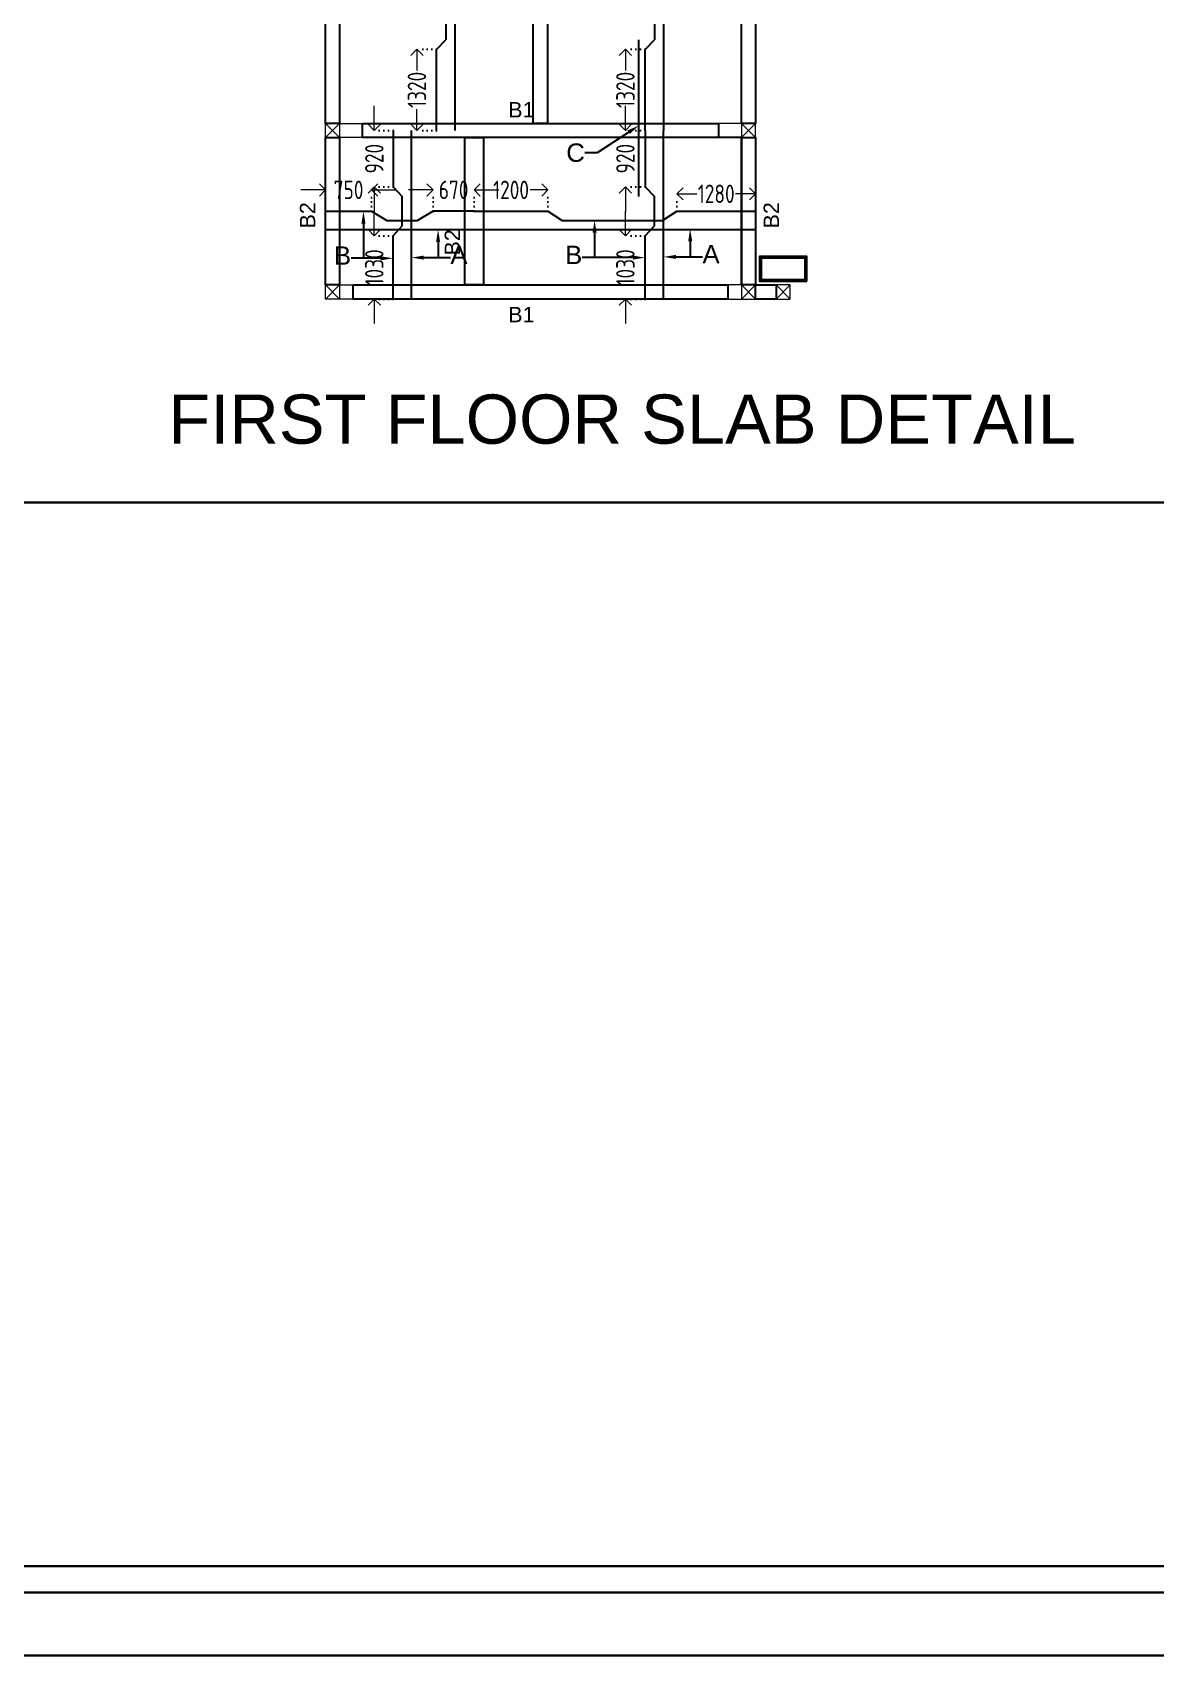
# Model space of a CAD drawing. Header units: inches. Extents: x -605 to 2991212, y -2872845 to 0.
# Drawn here: x 2819163 to 2837448, y -2153550 to -2127129 of the extents above; entities that cross this region are included whole.
import ezdxf
from ezdxf import colors
from ezdxf.entities.mleader import LeaderData, LeaderLine
from ezdxf.enums import TextEntityAlignment as Align
from ezdxf.math import Vec2, Vec3

# ---------------------------------------------------------------- set-up
doc = ezdxf.new("R2010")
doc.units = ezdxf.units.IN
doc.header["$LTSCALE"] = 600
doc.header["$MEASUREMENT"] = 0
doc.linetypes.add('DOT2', pattern=[0.125, 0, -0.125])
for name, color, linetype, lineweight in [('rDIMension', 1, 'Continuous', 18), ('rRCC 2', 40, 'Continuous', 15), ('rREINF 1', 1, 'Continuous', 25), ('rSHEET', 2, 'Continuous', 30)]:
    doc.layers.add(name, color=color, linetype=linetype, lineweight=lineweight)
doc.styles.add('DIM', font='geniso.shx', dxfattribs={"width": 0.85})
doc.styles.get("Standard").update_dxf_attribs({"font": 'arial.ttf'})
doc.dimstyles.new('ST-100', dxfattribs={"dimscale": 100, "dimtxt": 2.5, "dimasz": 2, "dimexe": 0.18, "dimexo": 0.0625, "dimgap": 0.2, "dimtad": 0, "dimdec": 0, "dimzin": 0, "dimdsep": 46, "dimtxsty": 'DIM', "dimblk": 'OPEN90', "dimcen": 0.09, "dimclrd": 256, "dimclrt": 7, "dimadec": 0, "dimazin": 0, "dimtfac": 1, "dimtdec": 0, "dimtofl": 0, "dimtmove": 0, "dimatfit": 3, "dimldrblk": 'OPEN90', "dimfxl": 1, "dimtolj": 1, "dimtzin": 0, "dimlwd": -1, "dimarcsym": 0})

# ---------------------------------------------------------------- blocks, each defined once
blk = doc.blocks.new('_Open90')
at = {"color": 0, "linetype": 'ByBlock', "lineweight": -2}
for p, q in [((0, 0), (-1, 0)), ((-0.5, 0.5), (0, 0)), ((0, 0), (-0.5, -0.5))]:
    blk.add_line(p, q, dxfattribs=at)
blk = doc.blocks.new('*D293')
at = {"layer": 'Defpoints', "color": 0, "linetype": 'ByBlock', "transparency": 16777216}
for p in [(2824729, -2128724), (2825034, -2128724), (2825034, -2129644)]:
    blk.add_point(p, dxfattribs=at)
at = {"layer": 'rDIMension', "transparency": 16777216}
for p, q in [((2824729, -2128524), (2824729, -2128324)), ((2824729, -2129844), (2824729, -2130044))]:
    blk.add_line(p, q, dxfattribs=at)
at = {"layer": 'rDIMension', "color": 0, "linetype": 'DOT2', "lineweight": -2, "transparency": 16777216}
for p, q in [((2825034, -2128724), (2824729, -2128724)), ((2825034, -2129644), (2824729, -2129644))]:
    blk.add_line(p, q, dxfattribs=at)
at = {"layer": 'rDIMension', "linetype": 'ByBlock', "transparency": 16777216, "xscale": 200, "yscale": 200, "zscale": 200}
for p, rotation in [((2824729, -2128724), 270), ((2824729, -2129644), 90)]:
    blk.add_blockref('_Open90', p, dxfattribs=dict(at, rotation=rotation))
at = {"layer": 'rDIMension', "color": 7, "linetype": 'ByBlock', "transparency": 16777216, "insert": (2824729, -2129184), "char_height": 300, "attachment_point": 5, "rotation": 90, "style": 'DIM'}
blk.add_mtext('\\A1;920', dxfattribs=at)
blk = doc.blocks.new('*D294')
at = {"layer": 'Defpoints', "color": 0, "linetype": 'ByBlock', "transparency": 16777216}
for p in [(2824729, -2130439), (2825034, -2130439), (2825034, -2131469)]:
    blk.add_point(p, dxfattribs=at)
at = {"layer": 'rDIMension', "transparency": 16777216}
for p, q in [((2824729, -2130239), (2824729, -2130039)), ((2824729, -2131669), (2824729, -2131869))]:
    blk.add_line(p, q, dxfattribs=at)
at = {"layer": 'rDIMension', "color": 0, "linetype": 'DOT2', "lineweight": -2, "transparency": 16777216}
for p, q in [((2825034, -2130439), (2824729, -2130439)), ((2825034, -2131469), (2824729, -2131469))]:
    blk.add_line(p, q, dxfattribs=at)
at = {"layer": 'rDIMension', "linetype": 'ByBlock', "transparency": 16777216, "xscale": 200, "yscale": 200, "zscale": 200}
for p, rotation in [((2824729, -2130439), 270), ((2824729, -2131469), 90)]:
    blk.add_blockref('_Open90', p, dxfattribs=dict(at, rotation=rotation))
at = {"layer": 'rDIMension', "color": 7, "linetype": 'ByBlock', "transparency": 16777216, "insert": (2824729, -2130954), "char_height": 300, "attachment_point": 5, "rotation": 90, "style": 'DIM'}
blk.add_mtext('\\A1;1030', dxfattribs=at)
blk = doc.blocks.new('*D295')
at = {"layer": 'Defpoints', "color": 0, "linetype": 'ByBlock', "transparency": 16777216}
for p in [(2828817, -2128724), (2829138, -2128724), (2829138, -2129644)]:
    blk.add_point(p, dxfattribs=at)
at = {"layer": 'rDIMension', "transparency": 16777216}
for p, q in [((2828817, -2128524), (2828817, -2128324)), ((2828817, -2129844), (2828817, -2130044))]:
    blk.add_line(p, q, dxfattribs=at)
at = {"layer": 'rDIMension', "color": 0, "linetype": 'DOT2', "lineweight": -2, "transparency": 16777216}
for p, q in [((2829138, -2128724), (2828817, -2128724)), ((2829138, -2129644), (2828817, -2129644))]:
    blk.add_line(p, q, dxfattribs=at)
at = {"layer": 'rDIMension', "linetype": 'ByBlock', "transparency": 16777216, "xscale": 200, "yscale": 200, "zscale": 200}
for p, rotation in [((2828817, -2128724), 270), ((2828817, -2129644), 90)]:
    blk.add_blockref('_Open90', p, dxfattribs=dict(at, rotation=rotation))
at = {"layer": 'rDIMension', "color": 7, "linetype": 'ByBlock', "transparency": 16777216, "insert": (2828817, -2129184), "char_height": 300, "attachment_point": 5, "rotation": 90, "style": 'DIM'}
blk.add_mtext('\\A1;920', dxfattribs=at)
blk = doc.blocks.new('*D266')
at = {"layer": 'Defpoints', "color": 0, "linetype": 'ByBlock', "transparency": 16777216}
for p in [(2828817, -2130439), (2829138, -2130439), (2829138, -2131469)]:
    blk.add_point(p, dxfattribs=at)
at = {"layer": 'rDIMension', "transparency": 16777216}
for p, q in [((2828817, -2130239), (2828817, -2130039)), ((2828817, -2131669), (2828817, -2131869))]:
    blk.add_line(p, q, dxfattribs=at)
at = {"layer": 'rDIMension', "color": 0, "linetype": 'DOT2', "lineweight": -2, "transparency": 16777216}
for p, q in [((2829138, -2130439), (2828817, -2130439)), ((2829138, -2131469), (2828817, -2131469))]:
    blk.add_line(p, q, dxfattribs=at)
at = {"layer": 'rDIMension', "linetype": 'ByBlock', "transparency": 16777216, "xscale": 200, "yscale": 200, "zscale": 200}
for p, rotation in [((2828817, -2130439), 270), ((2828817, -2131469), 90)]:
    blk.add_blockref('_Open90', p, dxfattribs=dict(at, rotation=rotation))
at = {"layer": 'rDIMension', "color": 7, "linetype": 'ByBlock', "transparency": 16777216, "insert": (2828817, -2130954), "char_height": 300, "attachment_point": 5, "rotation": 90, "style": 'DIM'}
blk.add_mtext('\\A1;1030', dxfattribs=at)
blk = doc.blocks.new('*D267')
at = {"layer": 'Defpoints', "color": 0, "linetype": 'ByBlock', "transparency": 16777216}
for p in [(2823935, -2129692), (2823935, -2130039), (2824685, -2130039)]:
    blk.add_point(p, dxfattribs=at)
at = {"layer": 'rDIMension', "transparency": 16777216}
for p, q in [((2823735, -2129692), (2823535, -2129692)), ((2824885, -2129692), (2825085, -2129692))]:
    blk.add_line(p, q, dxfattribs=at)
at = {"layer": 'rDIMension', "color": 0, "linetype": 'DOT2', "lineweight": -2, "transparency": 16777216}
for p, q in [((2823935, -2130039), (2823935, -2129692)), ((2824685, -2130039), (2824685, -2129692))]:
    blk.add_line(p, q, dxfattribs=at)
at = {"layer": 'rDIMension', "linetype": 'ByBlock', "transparency": 16777216, "xscale": 200, "yscale": 200, "zscale": 200}
blk.add_blockref('_Open90', (2823935, -2129692), dxfattribs=at)
at = {"layer": 'rDIMension', "linetype": 'ByBlock', "transparency": 16777216, "xscale": 200, "yscale": 200, "zscale": 200, "rotation": 180}
blk.add_blockref('_Open90', (2824685, -2129692), dxfattribs=at)
at = {"layer": 'rDIMension', "color": 7, "linetype": 'ByBlock', "transparency": 16777216, "insert": (2824310, -2129692), "char_height": 300, "attachment_point": 5, "style": 'DIM'}
blk.add_mtext('\\A1;750', dxfattribs=at)
blk = doc.blocks.new('*D268')
at = {"layer": 'Defpoints', "color": 0, "linetype": 'ByBlock', "transparency": 16777216}
for p in [(2826355, -2129692), (2825685, -2130039), (2826355, -2130039)]:
    blk.add_point(p, dxfattribs=at)
at = {"layer": 'rDIMension', "transparency": 16777216}
for p, q in [((2825485, -2129692), (2825285, -2129692)), ((2826555, -2129692), (2826755, -2129692))]:
    blk.add_line(p, q, dxfattribs=at)
at = {"layer": 'rDIMension', "color": 0, "linetype": 'DOT2', "lineweight": -2, "transparency": 16777216}
for p, q in [((2825685, -2130039), (2825685, -2129692)), ((2826355, -2130039), (2826355, -2129692))]:
    blk.add_line(p, q, dxfattribs=at)
at = {"layer": 'rDIMension', "linetype": 'ByBlock', "transparency": 16777216, "xscale": 200, "yscale": 200, "zscale": 200}
blk.add_blockref('_Open90', (2825685, -2129692), dxfattribs=at)
at = {"layer": 'rDIMension', "linetype": 'ByBlock', "transparency": 16777216, "xscale": 200, "yscale": 200, "zscale": 200, "rotation": 180}
blk.add_blockref('_Open90', (2826355, -2129692), dxfattribs=at)
at = {"layer": 'rDIMension', "color": 7, "linetype": 'ByBlock', "transparency": 16777216, "insert": (2826020, -2129692), "char_height": 300, "attachment_point": 5, "style": 'DIM'}
blk.add_mtext('\\A1;670', dxfattribs=at)
blk = doc.blocks.new('*D296')
at = {"layer": 'Defpoints', "color": 0, "linetype": 'ByBlock', "transparency": 16777216}
for p in [(2830935, -2129756), (2829655, -2130039), (2830935, -2130039)]:
    blk.add_point(p, dxfattribs=at)
at = {"layer": 'rDIMension', "color": 0, "linetype": 'DOT2', "lineweight": -2, "transparency": 16777216}
for p, q in [((2829655, -2130039), (2829655, -2129756)), ((2830935, -2130039), (2830935, -2129756))]:
    blk.add_line(p, q, dxfattribs=at)
at = {"layer": 'rDIMension', "transparency": 16777216}
for p, q in [((2829855, -2129756), (2829981, -2129756)), ((2830735, -2129756), (2830608, -2129756))]:
    blk.add_line(p, q, dxfattribs=at)
at = {"layer": 'rDIMension', "linetype": 'ByBlock', "transparency": 16777216, "xscale": 200, "yscale": 200, "zscale": 200, "rotation": 180}
blk.add_blockref('_Open90', (2829655, -2129756), dxfattribs=at)
at = {"layer": 'rDIMension', "linetype": 'ByBlock', "transparency": 16777216, "xscale": 200, "yscale": 200, "zscale": 200}
blk.add_blockref('_Open90', (2830935, -2129756), dxfattribs=at)
at = {"layer": 'rDIMension', "color": 7, "linetype": 'ByBlock', "transparency": 16777216, "insert": (2830295, -2129756), "char_height": 300, "attachment_point": 5, "style": 'DIM'}
blk.add_mtext('\\A1;1280', dxfattribs=at)
blk = doc.blocks.new('*D297')
at = {"layer": 'Defpoints', "color": 0, "linetype": 'ByBlock', "transparency": 16777216}
for p in [(2826355, -2129692), (2826355, -2130039), (2827555, -2130039)]:
    blk.add_point(p, dxfattribs=at)
at = {"layer": 'rDIMension', "color": 0, "linetype": 'DOT2', "lineweight": -2, "transparency": 16777216}
for p, q in [((2826355, -2130039), (2826355, -2129692)), ((2827555, -2130039), (2827555, -2129692))]:
    blk.add_line(p, q, dxfattribs=at)
at = {"layer": 'rDIMension', "transparency": 16777216}
for p, q in [((2826555, -2129692), (2826641, -2129692)), ((2827355, -2129692), (2827268, -2129692))]:
    blk.add_line(p, q, dxfattribs=at)
at = {"layer": 'rDIMension', "linetype": 'ByBlock', "transparency": 16777216, "xscale": 200, "yscale": 200, "zscale": 200, "rotation": 180}
blk.add_blockref('_Open90', (2826355, -2129692), dxfattribs=at)
at = {"layer": 'rDIMension', "linetype": 'ByBlock', "transparency": 16777216, "xscale": 200, "yscale": 200, "zscale": 200}
blk.add_blockref('_Open90', (2827555, -2129692), dxfattribs=at)
at = {"layer": 'rDIMension', "color": 7, "linetype": 'ByBlock', "transparency": 16777216, "insert": (2826955, -2129692), "char_height": 300, "attachment_point": 5, "style": 'DIM'}
blk.add_mtext('\\A1;1200', dxfattribs=at)
blk = doc.blocks.new('*D308')
at = {"layer": 'Defpoints', "color": 0, "linetype": 'ByBlock', "transparency": 16777216}
for p in [(2825742, -2127404), (2825422, -2128724), (2825742, -2128724)]:
    blk.add_point(p, dxfattribs=at)
at = {"layer": 'rDIMension', "color": 0, "linetype": 'DOT2', "lineweight": -2, "transparency": 16777216}
for p, q in [((2825742, -2127404), (2825422, -2127404)), ((2825742, -2128724), (2825422, -2128724))]:
    blk.add_line(p, q, dxfattribs=at)
at = {"layer": 'rDIMension', "transparency": 16777216}
for p, q in [((2825422, -2127604), (2825422, -2127751)), ((2825422, -2128524), (2825422, -2128378))]:
    blk.add_line(p, q, dxfattribs=at)
at = {"layer": 'rDIMension', "linetype": 'ByBlock', "transparency": 16777216, "xscale": 200, "yscale": 200, "zscale": 200}
for p, rotation in [((2825422, -2127404), 90), ((2825422, -2128724), 270)]:
    blk.add_blockref('_Open90', p, dxfattribs=dict(at, rotation=rotation))
at = {"layer": 'rDIMension', "color": 7, "linetype": 'ByBlock', "transparency": 16777216, "insert": (2825422, -2128064), "char_height": 300, "attachment_point": 5, "rotation": 90, "style": 'DIM'}
blk.add_mtext('\\A1;1320', dxfattribs=at)
blk = doc.blocks.new('*D316')
at = {"layer": 'Defpoints', "color": 0, "linetype": 'ByBlock', "transparency": 16777216}
for p in [(2829138, -2127404), (2828817, -2128724), (2829138, -2128724)]:
    blk.add_point(p, dxfattribs=at)
at = {"layer": 'rDIMension', "color": 0, "linetype": 'DOT2', "lineweight": -2, "transparency": 16777216}
for p, q in [((2829138, -2127404), (2828817, -2127404)), ((2829138, -2128724), (2828817, -2128724))]:
    blk.add_line(p, q, dxfattribs=at)
at = {"layer": 'rDIMension', "transparency": 16777216}
for p, q in [((2828817, -2127604), (2828817, -2127751)), ((2828817, -2128524), (2828817, -2128378))]:
    blk.add_line(p, q, dxfattribs=at)
at = {"layer": 'rDIMension', "linetype": 'ByBlock', "transparency": 16777216, "xscale": 200, "yscale": 200, "zscale": 200}
for p, rotation in [((2828817, -2127404), 90), ((2828817, -2128724), 270)]:
    blk.add_blockref('_Open90', p, dxfattribs=dict(at, rotation=rotation))
at = {"layer": 'rDIMension', "color": 7, "linetype": 'ByBlock', "transparency": 16777216, "insert": (2828817, -2128064), "char_height": 300, "attachment_point": 5, "rotation": 90, "style": 'DIM'}
blk.add_mtext('\\A1;1320', dxfattribs=at)

msp = doc.modelspace()

# ---------------------------------------------------------------- linework, layer by layer
at = {"color": 8, "linetype": 'ByBlock'}
for q in [(2826204.7, -2128839.4), (2830704.7, -2131239.4)]:
    msp.add_line((2830704.7, -2128839.4), q, dxfattribs=at)
at = {"color": 4, "linetype": 'ByBlock'}
for points in [[(2826042.2, -2123706.9), (2826042.2, -2128724.4)], [(2829438, -2123706.9), (2829438, -2128724.4)], [(2825892.2, -2125180.3), (2825892.2, -2127251)], [(2829288, -2125180.3), (2829288, -2127251)], [(2825742.2, -2128724.4), (2825742.2, -2127404.4), (2825892.2, -2127251)], [(2829038, -2129799.1), (2829038, -2127251)], [(2829138, -2128724.4), (2829138, -2127404.4), (2829288, -2127251)], [(2825033.9, -2128724.4), (2825033.9, -2129644.4), (2825183.9, -2129799.1)], [(2825333.9, -2131469.4), (2825333.9, -2128724.4)], [(2829138, -2128724.4), (2829138, -2129644.4), (2829288, -2129799.1)], [(2829438, -2131469.4), (2829438, -2128724.4)], [(2823934.7, -2130039.4), (2824684.7, -2130039.4), (2824935.4, -2130189.4)], [(2825183.9, -2130279.6), (2825183.9, -2129799.1)], [(2825183.9, -2130279.6), (2825183.9, -2129799.1)], [(2826354.7, -2130039.4), (2825684.7, -2130039.4), (2825434, -2130189.4)], [(2826354.7, -2130039.4), (2827554.7, -2130039.4), (2827789, -2130189.4), (2829420.4, -2130189.4), (2829654.7, -2130039.4), (2830934.7, -2130039.4)], [(2829288, -2130279.6), (2829288, -2129799.1)], [(2829288, -2130279.6), (2829288, -2129799.1)], [(2824935.4, -2130189.4), (2825434, -2130189.4)], [(2825033.9, -2131469.4), (2825033.9, -2130439.4), (2825183.9, -2130279.6)], [(2829138, -2131469.4), (2829138, -2130439.4), (2829288, -2130279.6)], [(2823934.7, -2130339.4), (2826354.7, -2130339.4)], [(2826354.7, -2130339.4), (2830934.7, -2130339.4)]]:
    msp.add_lwpolyline(points, dxfattribs=at)
at = {"color": 1, "linetype": 'ByBlock'}
for points in [[(2824164.7, -2128609.4), (2823934.7, -2128609.4), (2823934.7, -2123821.9), (2824164.7, -2123821.9)], [(2827547.5, -2128609.4), (2827317.5, -2128609.4), (2827317.5, -2123821.9), (2827547.5, -2123821.9)], [(2830704.7, -2123821.9), (2830934.7, -2123821.9), (2830934.7, -2128609.4), (2830704.7, -2128609.4)], [(2824534.7, -2128609.4), (2830334.7, -2128609.4), (2830334.7, -2128839.4), (2824534.7, -2128839.4)], [(2824164.7, -2131239.4), (2823934.7, -2131239.4), (2823934.7, -2128839.4), (2824164.7, -2128839.4)], [(2826204.7, -2128839.4), (2826504.7, -2128839.4), (2826504.7, -2131239.4), (2826204.7, -2131239.4)], [(2830704.7, -2128839.4), (2830934.7, -2128839.4), (2830934.7, -2131239.4), (2830704.7, -2131239.4)], [(2824384.7, -2131239.4), (2830484.7, -2131239.4), (2830484.7, -2131469.4), (2824384.7, -2131469.4)], [(2830934.7, -2131239.4), (2831269.7, -2131239.4), (2831269.7, -2131469.4), (2830934.7, -2131469.4)]]:
    msp.add_lwpolyline(points, close=True, dxfattribs=at)
at = {"color": 6, "linetype": 'ByBlock'}
msp.add_lwpolyline([(2831769.7, -2131176.9), (2831769.7, -2130776.9), (2830999.7, -2130776.9), (2830999.7, -2131176.9)], close=True, dxfattribs=at)
at = {"color": 3, "linetype": 'ByBlock'}
msp.add_lwpolyline([(2831744.7, -2131151.9), (2831744.7, -2130801.9), (2831024.7, -2130801.9), (2831024.7, -2131151.9)], close=True, dxfattribs=at)
at = {"layer": 'rRCC 2', "color": 6}
for p, q in [((2823934.7, -2128609.4), (2824164.7, -2128839.4)), ((2823934.7, -2128839.4), (2824164.7, -2128609.4)), ((2830934.7, -2128609.4), (2830704.7, -2128839.4)), ((2830934.7, -2128839.4), (2830704.7, -2128609.4)), ((2823934.7, -2131239.4), (2824164.7, -2131469.4)), ((2823934.7, -2131469.4), (2824164.7, -2131239.4)), ((2830934.7, -2131239.4), (2830704.7, -2131469.4)), ((2830934.7, -2131469.4), (2830704.7, -2131239.4)), ((2831499.7, -2131239.4), (2831269.7, -2131469.4)), ((2831499.7, -2131469.4), (2831269.7, -2131239.4))]:
    msp.add_line(p, q, dxfattribs=at)
for points in [[(2823934.7, -2128839.4), (2823934.7, -2128609.4), (2824534.7, -2128609.4), (2824534.7, -2128839.4)], [(2823934.7, -2128609.4), (2824164.7, -2128609.4), (2824164.7, -2128839.4), (2823934.7, -2128839.4)], [(2830934.7, -2128839.4), (2830934.7, -2128609.4), (2830334.7, -2128609.4), (2830334.7, -2128839.4)], [(2830934.7, -2128609.4), (2830704.7, -2128609.4), (2830704.7, -2128839.4), (2830934.7, -2128839.4)], [(2823934.7, -2131469.4), (2823934.7, -2131239.4), (2824384.7, -2131239.4), (2824384.7, -2131469.4)], [(2823934.7, -2131239.4), (2824164.7, -2131239.4), (2824164.7, -2131469.4), (2823934.7, -2131469.4)], [(2830934.7, -2131469.4), (2830934.7, -2131239.4), (2830484.7, -2131239.4), (2830484.7, -2131469.4)], [(2830934.7, -2131239.4), (2830704.7, -2131239.4), (2830704.7, -2131469.4), (2830934.7, -2131469.4)], [(2831499.7, -2131239.4), (2831269.7, -2131239.4), (2831269.7, -2131469.4), (2831499.7, -2131469.4)]]:
    msp.add_lwpolyline(points, close=True, dxfattribs=at)
at = {"layer": 'rSHEET'}
msp.add_lwpolyline([(2877048.1, -2153550.4), (2877048.1, -2045824.8), (2800878.4, -2045824.8), (2800878.4, -2153550.4)], close=True, dxfattribs=at)
for points in [[(2876024.1, -2151755), (2876024.1, -2047620.3, 0.4142136), (2875254.6, -2046850.8), (2802671.9, -2046850.8, 0.4142136), (2801902.5, -2047620.3), (2801902.5, -2151755, 0.4142136), (2802671.9, -2152524.4), (2875254.6, -2152524.4, 0.4142136)], [(2802324.9, -2134780.7), (2861186.6, -2134780.7), (2861186.6, -2150884, -0.4142136), (2859977.6, -2152093), (2803533.9, -2152093, -0.4142136), (2802324.9, -2150884)]]:
    msp.add_lwpolyline(points, format="xyb", close=True, dxfattribs=at)

# ---------------------------------------------------------------- texts
at = {"layer": 'rRCC 2'}
for s, height, p in [('B1', 250, (2827123.4, -2128388)), ('B1', 250, (2827123.4, -2131721.5)), ('FIRST FLOOR SLAB DETAIL', 800, (2828763.5, -2133423.1))]:
    msp.add_text(s, height=height, dxfattribs=at).set_placement(p, align=Align.MIDDLE_CENTER)
for p in [(2823642, -2130105.6), (2831192.4, -2130105.6), (2825999.8, -2130546.3)]:
    msp.add_text('B2', height=250, rotation=90, dxfattribs=at).set_placement(p, align=Align.MIDDLE_CENTER)

# ---------------------------------------------------------------- dimensions: what is measured, and where the dimension line sits
at = {"layer": 'rDIMension', "color": 1, "linetype": 'ByBlock'}
for base, p1, p2, picture, middle in [((2825421.5, -2128724.4), (2825742.2, -2127404.4), (2825742.2, -2128724.4), '*D308', (2825421.5, -2128064.4)), ((2828817.3, -2128724.4), (2829138, -2127404.4), (2829138, -2128724.4), '*D316', (2828817.3, -2128064.4)), ((2824729, -2128724.4), (2825033.9, -2129644.4), (2825033.9, -2128724.4), '*D293', (2824729, -2129184.4)), ((2828817.3, -2128724.4), (2829138, -2129644.4), (2829138, -2128724.4), '*D295', (2828817.3, -2129184.4)), ((2824729, -2130439.4), (2825033.9, -2131469.4), (2825033.9, -2130439.4), '*D294', (2824729, -2130954.4)), ((2828817.3, -2130439.4), (2829138, -2131469.4), (2829138, -2130439.4), '*D266', (2828817.3, -2130954.4))]:
    dim = msp.add_linear_dim(base=base, p1=p1, p2=p2, angle=90, dimstyle='ST-100', override={"dimtxt": 3, "dimexe": 0, "dimexo": 0, "dimtmove": 1, "dimfxl": 1.25, "dimtfillclr": 256, "dimarcsym": 2}, dxfattribs=at)
    dim.commit()
    dim.dimension.update_dxf_attribs({"geometry": picture, "text_midpoint": middle})
for base, p1, p2, picture, middle in [((2823934.7, -2129692.3), (2824684.7, -2130039.4), (2823934.7, -2130039.4), '*D267', (2824309.7, -2129692.3)), ((2826354.7, -2129692.3), (2825684.7, -2130039.4), (2826354.7, -2130039.4), '*D268', (2826019.7, -2129692.3)), ((2826354.7, -2129692.3), (2827554.7, -2130039.4), (2826354.7, -2130039.4), '*D297', (2826954.7, -2129692.3)), ((2830934.7, -2129755.8), (2829654.7, -2130039.4), (2830934.7, -2130039.4), '*D296', (2830294.7, -2129755.8))]:
    dim = msp.add_linear_dim(base=base, p1=p1, p2=p2, dimstyle='ST-100', override={"dimtxt": 3, "dimexe": 0, "dimexo": 0, "dimtmove": 1, "dimfxl": 1.25, "dimtfillclr": 256, "dimarcsym": 2}, dxfattribs=at)
    dim.commit()
    dim.dimension.update_dxf_attribs({"geometry": picture, "text_midpoint": middle})

# ---------------------------------------------------------------- leaders
at = {"layer": 'rREINF 1', "color": 3, "linetype": 'ByBlock'}
ml = msp.add_multileader_mtext('Standard', dxfattribs=at)
ml.set_content('C', color=3)
ml.set_leader_properties()
ml.build(insert=Vec2(0, 0))
ml.multileader.update_dxf_attribs({"text_top_attachment_type": 0, "text_bottom_attachment_type": 0, "dogleg_length": 200, "arrow_head_size": 200})
ctx = ml.context
ctx.base_point, ctx.char_height, ctx.arrow_head_size, ctx.landing_gap_size, ctx.plane_origin = Vec3(2827891.2, -2129088.3), 300, 200, 0.09, Vec3(2828787.5, -2128685.8)
ctx.text_align_type = 2
notes = []
notes.append((ctx, [(1, (1, 1, 0), (2828356.6, -2129088.3), (-1, 0), 200, [(0, [(2829038, -2128643.8)], 256, [])])]))
ctx.mtext.insert, ctx.mtext.alignment, ctx.mtext.flow_direction = Vec3(2828156.6, -2128935.8), 3, 5
ml = msp.add_multileader_mtext('Standard', dxfattribs=at)
ml.set_content('B', color=3)
ml.set_leader_properties()
ml.build(insert=Vec2(0, 0))
ml.multileader.update_dxf_attribs({"text_top_attachment_type": 0, "text_bottom_attachment_type": 0, "dogleg_length": 200, "arrow_head_size": 200})
ctx = ml.context
ctx.base_point, ctx.char_height, ctx.arrow_head_size, ctx.landing_gap_size, ctx.plane_origin = Vec3(2824125, -2130805.7), 300, 200, 0.09, Vec3(2824585.9, -2130212.5)
ctx.text_align_type = 2
notes.append((ctx, [(0, (1, 1, 0), (2824551.8, -2130805.7), (-1, 0), 200, [(0, [(2824551.8, -2130039.4)], 256, [])])]))
ctx.mtext.insert, ctx.mtext.alignment, ctx.mtext.flow_direction = Vec3(2824351.7, -2130611.3), 3, 5
ml = msp.add_multileader_mtext('Standard', dxfattribs=at)
ml.set_content('B', color=3)
ml.set_leader_properties()
ml.build(insert=Vec2(0, 0))
ml.multileader.update_dxf_attribs({"text_top_attachment_type": 0, "text_bottom_attachment_type": 0, "dogleg_length": 200, "arrow_head_size": 200})
ctx = ml.context
ctx.base_point, ctx.char_height, ctx.arrow_head_size, ctx.landing_gap_size, ctx.plane_origin = Vec3(2827888.4, -2130794.4), 300, 200, 0.09, Vec3(2828349.2, -2130201.2)
ctx.text_align_type = 2
notes.append((ctx, [(0, (1, 1, 0), (2828315.1, -2130794.4), (-1, 0), 200, [(0, [(2828315.1, -2130189.4)], 256, [])])]))
ctx.mtext.insert, ctx.mtext.alignment, ctx.mtext.flow_direction = Vec3(2828115, -2130600), 3, 5
ml = msp.add_multileader_mtext('Standard', dxfattribs=at)
ml.set_content('A', color=3)
ml.set_leader_properties()
ml.build(insert=Vec2(0, 0))
ml.multileader.update_dxf_attribs({"text_top_attachment_type": 0, "text_bottom_attachment_type": 0, "dogleg_length": 200, "arrow_head_size": 200})
ctx = ml.context
ctx.base_point, ctx.char_height, ctx.arrow_head_size, ctx.landing_gap_size, ctx.plane_origin = Vec3(2825967.5, -2130794.6), 300, 200, 0.09, Vec3(2825920.9, -2130201.3)
notes.append((ctx, [(0, (1, 1, 0), (2825767.5, -2130794.6), (1, 0), 200, [(0, [(2825767.5, -2130339.4)], 256, [])])]))
ctx.mtext.insert, ctx.mtext.flow_direction = Vec3(2825967.6, -2130600.2), 5
ml = msp.add_multileader_mtext('Standard', dxfattribs=at)
ml.set_content('A', color=3)
ml.set_leader_properties()
ml.build(insert=Vec2(0, 0))
ml.multileader.update_dxf_attribs({"text_top_attachment_type": 0, "text_bottom_attachment_type": 0, "dogleg_length": 200, "arrow_head_size": 200})
ctx = ml.context
ctx.base_point, ctx.char_height, ctx.arrow_head_size, ctx.landing_gap_size, ctx.plane_origin = Vec3(2830071.6, -2130783.3), 300, 200, 0.09, Vec3(2830025, -2130190)
notes.append((ctx, [(0, (1, 1, 0), (2829871.6, -2130783.3), (1, 0), 200, [(0, [(2829871.6, -2130328.1)], 256, [])])]))
ctx.mtext.insert, ctx.mtext.flow_direction = Vec3(2830071.7, -2130588.9), 5
ml = msp.add_multileader_mtext('Standard', dxfattribs=at)
ml.set_content('', color=3)
ml.set_leader_properties()
ml.build(insert=Vec2(0, 0))
ml.multileader.update_dxf_attribs({"text_top_attachment_type": 0, "text_bottom_attachment_type": 0, "dogleg_length": 200, "arrow_head_size": 200})
ctx = ml.context
ctx.base_point, ctx.char_height, ctx.arrow_head_size, ctx.landing_gap_size, ctx.plane_origin = Vec3(2824351.6, -2130805.7), 300, 200, 0.09, Vec3(2824986.9, -2130805.7)
ctx.text_align_type = 2
notes.append((ctx, [(0, (1, 1, 0), (2824551.8, -2130805.7), (-1, 0), 200, [(0, [(2825033.9, -2130805.7)], 256, [])])]))
ctx.mtext.insert, ctx.mtext.alignment, ctx.mtext.flow_direction = Vec3(2824351.7, -2130655.7), 3, 5
ml = msp.add_multileader_mtext('Standard', dxfattribs=at)
ml.set_content('', color=3)
ml.set_leader_properties()
ml.build(insert=Vec2(0, 0))
ml.multileader.update_dxf_attribs({"text_top_attachment_type": 0, "text_bottom_attachment_type": 0, "dogleg_length": 200, "arrow_head_size": 200})
ctx = ml.context
ctx.base_point, ctx.char_height, ctx.arrow_head_size, ctx.landing_gap_size, ctx.plane_origin = Vec3(2825967.5, -2130794.6), 300, 200, 0.09, Vec3(2825351.6, -2130794.6)
notes.append((ctx, [(0, (1, 1, 0), (2825767.5, -2130794.6), (1, 0), 200, [(0, [(2825334.7, -2130794.6)], 256, [])])]))
ctx.mtext.insert, ctx.mtext.flow_direction = Vec3(2825967.6, -2130644.6), 5
ml = msp.add_multileader_mtext('Standard', dxfattribs=at)
ml.set_content('', color=3)
ml.set_leader_properties()
ml.build(insert=Vec2(0, 0))
ml.multileader.update_dxf_attribs({"text_top_attachment_type": 0, "text_bottom_attachment_type": 0, "dogleg_length": 200, "arrow_head_size": 200})
ctx = ml.context
ctx.base_point, ctx.char_height, ctx.arrow_head_size, ctx.landing_gap_size, ctx.plane_origin = Vec3(2828114.9, -2130794.4), 300, 200, 0.09, Vec3(2828918.5, -2130794.4)
ctx.text_align_type = 2
notes.append((ctx, [(0, (1, 1, 0), (2828315.1, -2130794.4), (-1, 0), 200, [(0, [(2829138, -2130794.4)], 256, [])])]))
ctx.mtext.insert, ctx.mtext.alignment, ctx.mtext.flow_direction = Vec3(2828115, -2130644.4), 3, 5
ml = msp.add_multileader_mtext('Standard', dxfattribs=at)
ml.set_content('', color=3)
ml.set_leader_properties()
ml.build(insert=Vec2(0, 0))
ml.multileader.update_dxf_attribs({"text_top_attachment_type": 0, "text_bottom_attachment_type": 0, "dogleg_length": 200, "arrow_head_size": 200})
ctx = ml.context
ctx.base_point, ctx.char_height, ctx.arrow_head_size, ctx.landing_gap_size, ctx.plane_origin = Vec3(2830071.6, -2130783.3), 300, 200, 0.09, Vec3(2829455.7, -2130783.3)
notes.append((ctx, [(0, (1, 1, 0), (2829871.6, -2130783.3), (1, 0), 200, [(0, [(2829438.8, -2130783.3)], 256, [])])]))
ctx.mtext.insert, ctx.mtext.flow_direction = Vec3(2830071.7, -2130633.3), 5
for ctx, leaders in notes:
    for number, flags, end, landing, length, lines in leaders:
        leader = LeaderData()
        leader.index, (leader.has_last_leader_line, leader.has_dogleg_vector, leader.attachment_direction) = number, flags
        leader.last_leader_point, leader.dogleg_vector, leader.dogleg_length = Vec3(end), Vec3(landing), length
        for number, points, colour, breaks in lines:
            line = LeaderLine()
            line.index, line.vertices, line.color, line.breaks = number, Vec3.list(points), colors.encode_raw_color(colour), breaks
            leader.lines.append(line)
        ctx.leaders.append(leader)

doc.saveas('drawing.dxf')
